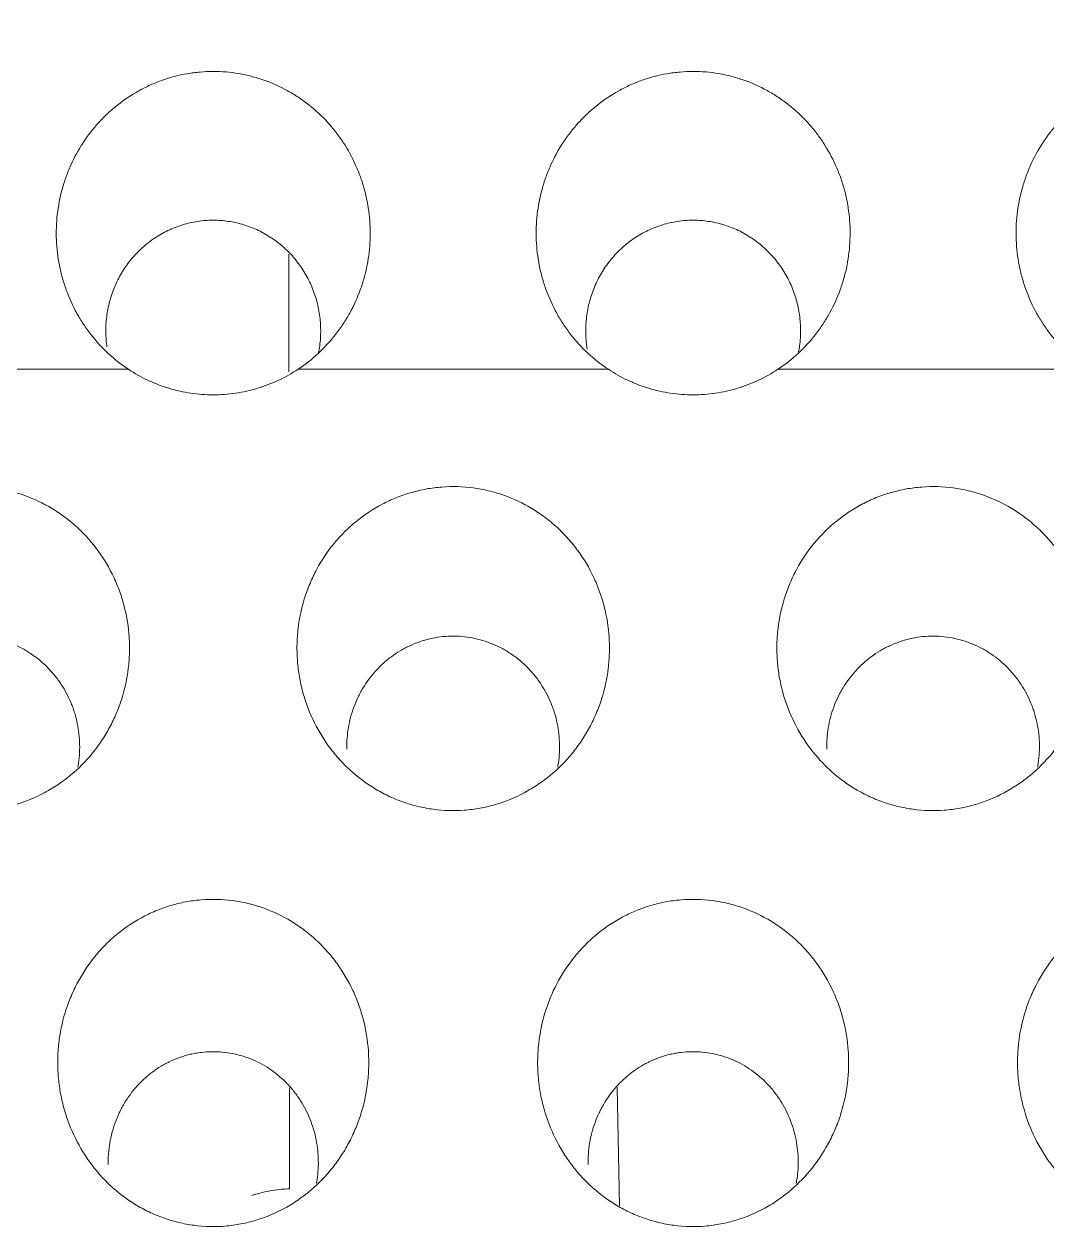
# Model space of a CAD drawing. Header units: inches. Extents: x 3778 to 56227, y -16914 to 35091.
# Drawn here: x 43039.87 to 43046.24, y -12666.44 to -12658.95 of the extents above; entities that cross this region are included whole.
import ezdxf

# ---------------------------------------------------------------- set-up
doc = ezdxf.new("R2010")
doc.units = ezdxf.units.IN
doc.header["$LTSCALE"] = 100
doc.header["$MEASUREMENT"] = 0
doc.linetypes.add('DH-HID2', pattern=[1.2, 0.8, -0.4])
doc.layers.add('2-con', color=2, linetype='Continuous')
doc.layers.add('FU-FURM', color=251, linetype='DH-HID2')
doc.layers.add('mark-B', color=2, linetype='Continuous', lineweight=20)

# ---------------------------------------------------------------- blocks, each defined once
blk = doc.blocks.new('cjscjdeh')
at = {"layer": 'FU-FURM', "color": 8}
blk.add_line((149349.5168, 68184.8848), (151549.5168, 68184.8848), dxfattribs=at)
blk = doc.blocks.new('무풍1WAY 대형')
at = {"layer": 'mark-B'}
for p, q in [((-359.514, -413.3839), (-359.5285, -412.6436)), ((-357.4747, -412.7496), (-357.4747, -413.3783)), ((-357.4697, -417.8356), (-357.4697, -418.5682))]:
    blk.add_line(p, q, dxfattribs=at)
for points, knots in [([(-362.2041, -412.9192), (-362.1657, -412.9724), (-362.1332, -413.0283), (-362.0787, -413.145), (-362.0568, -413.2059), (-362.0323, -413.3009), (-362.0256, -413.3328), (-362.0152, -413.3967), (-362.0077, -413.4609), (-362.006, -413.5256), (-362.007, -413.5743), (-362.0077, -413.5905), (-362.0098, -413.6231), (-362.0113, -413.6394), (-362.0203, -413.7203), (-362.0333, -413.7836), (-362.0614, -413.8762), (-362.0722, -413.9068), (-362.0907, -413.952), (-362.0972, -413.967), (-362.111, -413.9967), (-362.1182, -414.0113), (-362.1558, -414.0832), (-362.1909, -414.1373), (-362.2514, -414.2133), (-362.2728, -414.2377), (-362.307, -414.273), (-362.3187, -414.2845), (-362.3426, -414.3067), (-362.3547, -414.3175), (-362.4167, -414.3698), (-362.47, -414.4064), (-362.5415, -414.4454), (-362.556, -414.4528), (-362.5856, -414.467), (-362.6006, -414.4738), (-362.6458, -414.4926), (-362.707, -414.5145), (-362.77, -414.5299), (-362.8179, -414.539), (-362.8339, -414.5416), (-362.8663, -414.546), (-362.8827, -414.5478), (-362.9646, -414.5545), (-363.0296, -414.5529), (-363.1262, -414.5403), (-363.1583, -414.5344), (-363.2062, -414.523), (-363.2221, -414.5187), (-363.2534, -414.5095), (-363.269, -414.5044), (-363.3457, -414.4773), (-363.4043, -414.4495), (-363.4742, -414.4071), (-363.488, -414.3982), (-363.5151, -414.3798), (-363.5549, -414.3513), (-363.617, -414.2992), (-363.6624, -414.2528), (-363.6948, -414.2163), (-363.7053, -414.2038), (-363.7258, -414.1782), (-363.7357, -414.1652), (-363.7836, -414.0992), (-363.8163, -414.0434), (-363.8575, -413.9554), (-363.8699, -413.9252), (-363.892, -413.8636), (-363.9015, -413.8325), (-363.9256, -413.7384), (-363.9358, -413.6746), (-363.9425, -413.5773), (-363.9432, -413.5445), (-363.9417, -413.4794), (-363.9395, -413.4471), (-363.9284, -413.3509), (-363.9154, -413.2875), (-363.8916, -413.2094), (-363.8864, -413.1938), (-363.8755, -413.1631), (-363.858, -413.1175), (-363.824, -413.0442), (-363.7915, -412.9884), (-363.765, -412.9476), (-363.7559, -412.9341), (-363.7369, -412.9076), (-363.727, -412.8946), (-363.676, -412.8303), (-363.631, -412.7837), (-363.5571, -412.7209), (-363.5314, -412.7011), (-363.4912, -412.6733), (-363.4775, -412.6643), (-363.4496, -412.647), (-363.4354, -412.6388), (-363.3638, -412.5994), (-363.3042, -412.5742), (-363.2109, -412.5459), (-363.1792, -412.538), (-363.1145, -412.5257), (-363.0822, -412.5213), (-362.985, -412.5133), (-362.92, -412.5148), (-362.8387, -412.5255), (-362.8224, -412.5281), (-362.7902, -412.5341), (-362.7423, -412.5444), (-362.6645, -412.5677), (-362.6044, -412.5927), (-362.5601, -412.6139), (-362.5455, -412.6214), (-362.5167, -412.6371), (-362.5025, -412.6453), (-362.433, -412.688), (-362.3815, -412.7273), (-362.3099, -412.7941), (-362.287, -412.8177), (-362.2437, -412.8669), (-362.2233, -412.8926), (-362.2041, -412.9192)], [0, 0, 0, 0, 0.03125, 0.03125, 0.0625, 0.0625, 0.078125, 0.078125, 0.09375, 0.109375, 0.109375, 0.117187, 0.117187, 0.125, 0.125, 0.15625, 0.15625, 0.171875, 0.171875, 0.179687, 0.179687, 0.1875, 0.1875, 0.21875, 0.21875, 0.234375, 0.234375, 0.242187, 0.242187, 0.25, 0.25, 0.28125, 0.28125, 0.289062, 0.289062, 0.296875, 0.296875, 0.3125, 0.328125, 0.328125, 0.335937, 0.335937, 0.34375, 0.34375, 0.375, 0.375, 0.390625, 0.390625, 0.398437, 0.398437, 0.40625, 0.40625, 0.4375, 0.4375, 0.445312, 0.445312, 0.453125, 0.46875, 0.484375, 0.484375, 0.492187, 0.492187, 0.5, 0.5, 0.53125, 0.53125, 0.546875, 0.546875, 0.5625, 0.5625, 0.59375, 0.59375, 0.609375, 0.609375, 0.625, 0.625, 0.65625, 0.65625, 0.664062, 0.664062, 0.671875, 0.6875, 0.703125, 0.703125, 0.710937, 0.710937, 0.71875, 0.71875, 0.75, 0.75, 0.765625, 0.765625, 0.773437, 0.773437, 0.78125, 0.78125, 0.8125, 0.8125, 0.828125, 0.828125, 0.84375, 0.84375, 0.875, 0.875, 0.882812, 0.882812, 0.890625, 0.90625, 0.921875, 0.921875, 0.929687, 0.929687, 0.9375, 0.9375, 0.96875, 0.96875, 0.984375, 0.984375, 1, 1, 1, 1]), ([(-359.2165, -412.9192), (-359.1782, -412.9724), (-359.1456, -413.0283), (-359.0911, -413.145), (-359.0693, -413.2059), (-359.0447, -413.3009), (-359.038, -413.3328), (-359.0276, -413.3967), (-359.0202, -413.4609), (-359.0185, -413.5256), (-359.0195, -413.5743), (-359.0202, -413.5905), (-359.0223, -413.6231), (-359.0237, -413.6394), (-359.0328, -413.7203), (-359.0458, -413.7836), (-359.0739, -413.8762), (-359.0847, -413.9068), (-359.1031, -413.952), (-359.1097, -413.967), (-359.1234, -413.9967), (-359.1306, -414.0113), (-359.1682, -414.0832), (-359.2034, -414.1373), (-359.2638, -414.2133), (-359.2853, -414.2377), (-359.3195, -414.273), (-359.3312, -414.2845), (-359.355, -414.3067), (-359.3672, -414.3175), (-359.4291, -414.3698), (-359.4824, -414.4064), (-359.5539, -414.4454), (-359.5685, -414.4528), (-359.598, -414.467), (-359.613, -414.4738), (-359.6583, -414.4926), (-359.7195, -414.5145), (-359.7824, -414.5299), (-359.8303, -414.539), (-359.8464, -414.5416), (-359.8788, -414.546), (-359.8951, -414.5478), (-359.9771, -414.5545), (-360.042, -414.5529), (-360.1386, -414.5403), (-360.1707, -414.5344), (-360.2186, -414.523), (-360.2345, -414.5187), (-360.2659, -414.5095), (-360.2814, -414.5044), (-360.3581, -414.4773), (-360.4168, -414.4495), (-360.4866, -414.4071), (-360.5005, -414.3982), (-360.5276, -414.3798), (-360.5674, -414.3513), (-360.6295, -414.2992), (-360.6749, -414.2528), (-360.7072, -414.2163), (-360.7178, -414.2038), (-360.7383, -414.1782), (-360.7482, -414.1652), (-360.796, -414.0992), (-360.8288, -414.0434), (-360.87, -413.9554), (-360.8824, -413.9252), (-360.9044, -413.8636), (-360.9139, -413.8325), (-360.938, -413.7384), (-360.9483, -413.6746), (-360.9549, -413.5773), (-360.9556, -413.5445), (-360.9541, -413.4794), (-360.9519, -413.4471), (-360.9409, -413.3509), (-360.9278, -413.2875), (-360.904, -413.2094), (-360.8989, -413.1938), (-360.8879, -413.1631), (-360.8705, -413.1175), (-360.8364, -413.0442), (-360.8039, -412.9884), (-360.7775, -412.9476), (-360.7683, -412.9341), (-360.7493, -412.9076), (-360.7394, -412.8946), (-360.6885, -412.8303), (-360.6435, -412.7837), (-360.5696, -412.7209), (-360.5439, -412.7011), (-360.5036, -412.6733), (-360.49, -412.6643), (-360.462, -412.647), (-360.4478, -412.6388), (-360.3763, -412.5994), (-360.3166, -412.5742), (-360.2234, -412.5459), (-360.1916, -412.538), (-360.127, -412.5257), (-360.0946, -412.5213), (-359.9974, -412.5133), (-359.9325, -412.5148), (-359.8512, -412.5255), (-359.8349, -412.5281), (-359.8027, -412.5341), (-359.7548, -412.5444), (-359.677, -412.5677), (-359.6169, -412.5927), (-359.5726, -412.6139), (-359.5579, -412.6214), (-359.5291, -412.6371), (-359.515, -412.6453), (-359.4455, -412.688), (-359.3939, -412.7273), (-359.3224, -412.7941), (-359.2994, -412.8177), (-359.2561, -412.8669), (-359.2357, -412.8926), (-359.2165, -412.9192)], [0, 0, 0, 0, 0.03125, 0.03125, 0.0625, 0.0625, 0.078125, 0.078125, 0.09375, 0.109375, 0.109375, 0.117188, 0.117188, 0.125, 0.125, 0.15625, 0.15625, 0.171875, 0.171875, 0.179688, 0.179688, 0.1875, 0.1875, 0.21875, 0.21875, 0.234375, 0.234375, 0.242188, 0.242188, 0.25, 0.25, 0.28125, 0.28125, 0.289063, 0.289063, 0.296875, 0.296875, 0.3125, 0.328125, 0.328125, 0.335938, 0.335938, 0.34375, 0.34375, 0.375, 0.375, 0.390625, 0.390625, 0.398438, 0.398438, 0.40625, 0.40625, 0.4375, 0.4375, 0.445313, 0.445313, 0.453125, 0.46875, 0.484375, 0.484375, 0.492188, 0.492188, 0.5, 0.5, 0.53125, 0.53125, 0.546875, 0.546875, 0.5625, 0.5625, 0.59375, 0.59375, 0.609375, 0.609375, 0.625, 0.625, 0.65625, 0.65625, 0.664063, 0.664063, 0.671875, 0.6875, 0.703125, 0.703125, 0.710938, 0.710938, 0.71875, 0.71875, 0.75, 0.75, 0.765625, 0.765625, 0.773438, 0.773438, 0.78125, 0.78125, 0.8125, 0.8125, 0.828125, 0.828125, 0.84375, 0.84375, 0.875, 0.875, 0.882813, 0.882813, 0.890625, 0.90625, 0.921875, 0.921875, 0.929688, 0.929688, 0.9375, 0.9375, 0.96875, 0.96875, 0.984375, 0.984375, 1, 1, 1, 1]), ([(-356.229, -412.9192), (-356.1906, -412.9724), (-356.1581, -413.0283), (-356.1036, -413.145), (-356.0817, -413.2059), (-356.0572, -413.3009), (-356.0505, -413.3328), (-356.0401, -413.3967), (-356.0326, -413.4609), (-356.031, -413.5256), (-356.0319, -413.5743), (-356.0326, -413.5905), (-356.0347, -413.6231), (-356.0362, -413.6394), (-356.0452, -413.7203), (-356.0582, -413.7836), (-356.0863, -413.8762), (-356.0971, -413.9068), (-356.1156, -413.952), (-356.1221, -413.967), (-356.1359, -413.9967), (-356.1431, -414.0113), (-356.1807, -414.0832), (-356.2158, -414.1373), (-356.2763, -414.2133), (-356.2977, -414.2377), (-356.3319, -414.273), (-356.3437, -414.2845), (-356.3675, -414.3067), (-356.3796, -414.3175), (-356.4416, -414.3698), (-356.4949, -414.4064), (-356.5664, -414.4454), (-356.5809, -414.4528), (-356.6105, -414.467), (-356.6255, -414.4738), (-356.6707, -414.4926), (-356.7319, -414.5145), (-356.7949, -414.5299), (-356.8428, -414.539), (-356.8588, -414.5416), (-356.8912, -414.546), (-356.9076, -414.5478), (-356.9895, -414.5545), (-357.0545, -414.5529), (-357.1511, -414.5403), (-357.1832, -414.5344), (-357.2311, -414.523), (-357.247, -414.5187), (-357.2784, -414.5095), (-357.2939, -414.5044), (-357.3706, -414.4773), (-357.4292, -414.4495), (-357.4991, -414.4071), (-357.5129, -414.3982), (-357.54, -414.3798), (-357.5798, -414.3513), (-357.6419, -414.2992), (-357.6873, -414.2528), (-357.7197, -414.2163), (-357.7302, -414.2038), (-357.7507, -414.1782), (-357.7607, -414.1652), (-357.8085, -414.0992), (-357.8412, -414.0434), (-357.8824, -413.9554), (-357.8948, -413.9252), (-357.9169, -413.8636), (-357.9264, -413.8325), (-357.9505, -413.7384), (-357.9607, -413.6746), (-357.9674, -413.5773), (-357.9681, -413.5445), (-357.9666, -413.4794), (-357.9644, -413.4471), (-357.9534, -413.3509), (-357.9403, -413.2875), (-357.9165, -413.2094), (-357.9113, -413.1938), (-357.9004, -413.1631), (-357.8829, -413.1175), (-357.8489, -413.0442), (-357.8164, -412.9884), (-357.7899, -412.9476), (-357.7808, -412.9341), (-357.7618, -412.9076), (-357.7519, -412.8946), (-357.7009, -412.8303), (-357.6559, -412.7837), (-357.582, -412.7209), (-357.5563, -412.7011), (-357.5161, -412.6733), (-357.5024, -412.6643), (-357.4745, -412.647), (-357.4603, -412.6388), (-357.3887, -412.5994), (-357.3291, -412.5742), (-357.2358, -412.5459), (-357.2041, -412.538), (-357.1394, -412.5257), (-357.1071, -412.5213), (-357.0099, -412.5133), (-356.9449, -412.5148), (-356.8636, -412.5255), (-356.8473, -412.5281), (-356.8151, -412.5341), (-356.7672, -412.5444), (-356.6894, -412.5677), (-356.6293, -412.5927), (-356.5851, -412.6139), (-356.5704, -412.6214), (-356.5416, -412.6371), (-356.5274, -412.6453), (-356.458, -412.688), (-356.4064, -412.7273), (-356.3348, -412.7941), (-356.3119, -412.8177), (-356.2686, -412.8669), (-356.2482, -412.8926), (-356.229, -412.9192)], [0, 0, 0, 0, 0.03125, 0.03125, 0.0625, 0.0625, 0.078125, 0.078125, 0.09375, 0.109375, 0.109375, 0.117188, 0.117188, 0.125, 0.125, 0.15625, 0.15625, 0.171875, 0.171875, 0.179688, 0.179688, 0.1875, 0.1875, 0.21875, 0.21875, 0.234375, 0.234375, 0.242188, 0.242188, 0.25, 0.25, 0.28125, 0.28125, 0.289063, 0.289063, 0.296875, 0.296875, 0.3125, 0.328125, 0.328125, 0.335938, 0.335938, 0.34375, 0.34375, 0.375, 0.375, 0.390625, 0.390625, 0.398438, 0.398438, 0.40625, 0.40625, 0.4375, 0.4375, 0.445313, 0.445313, 0.453125, 0.46875, 0.484375, 0.484375, 0.492188, 0.492188, 0.5, 0.5, 0.53125, 0.53125, 0.546875, 0.546875, 0.5625, 0.5625, 0.59375, 0.59375, 0.609375, 0.609375, 0.625, 0.625, 0.65625, 0.65625, 0.664063, 0.664063, 0.671875, 0.6875, 0.703125, 0.703125, 0.710938, 0.710938, 0.71875, 0.71875, 0.75, 0.75, 0.765625, 0.765625, 0.773438, 0.773438, 0.78125, 0.78125, 0.8125, 0.8125, 0.828125, 0.828125, 0.84375, 0.84375, 0.875, 0.875, 0.882813, 0.882813, 0.890625, 0.90625, 0.921875, 0.921875, 0.929688, 0.929688, 0.9375, 0.9375, 0.96875, 0.96875, 0.984375, 0.984375, 1, 1, 1, 1]), ([(-357.2387, -412.7096), (-357.2616, -412.7168), (-357.2835, -412.7228), (-357.3258, -412.7329), (-357.3461, -412.737), (-357.3854, -412.7434), (-357.4043, -412.7458), (-357.4407, -412.7489), (-357.4581, -412.7496), (-357.4747, -412.7496)], [0, 0, 0, 0, 0.25, 0.25, 0.5, 0.5, 0.75, 0.75, 1, 1, 1, 1]), ([(-359.333, -412.9025), (-359.3326, -412.9247), (-359.3332, -412.9468), (-359.3365, -412.9909), (-359.3391, -413.0129), (-359.35, -413.0783), (-359.3612, -413.1206), (-359.3836, -413.1824), (-359.3921, -413.2027), (-359.4063, -413.2327), (-359.4113, -413.2426), (-359.4217, -413.2621), (-359.4271, -413.2717), (-359.4552, -413.319), (-359.481, -413.3544), (-359.5251, -413.4037), (-359.5408, -413.4196), (-359.5733, -413.4494), (-359.6072, -413.4775), (-359.6527, -413.5082), (-359.6815, -413.5245), (-359.7011, -413.5349), (-359.7111, -413.5399), (-359.7613, -413.5634), (-359.8028, -413.5778), (-359.8564, -413.5903), (-359.8672, -413.5925), (-359.889, -413.5964), (-359.9, -413.598), (-359.9332, -413.6021), (-359.9552, -413.6036), (-360.0211, -413.6046), (-360.0649, -413.6007), (-360.1194, -413.5899), (-360.1303, -413.5874), (-360.1517, -413.582), (-360.1624, -413.579), (-360.1939, -413.5692), (-360.235, -413.5539), (-360.2744, -413.5346), (-360.3129, -413.5131), (-360.3319, -413.5012), (-360.3861, -413.4631), (-360.4192, -413.4345), (-360.4645, -413.3869), (-360.4789, -413.3702), (-360.4993, -413.3441), (-360.5059, -413.3351), (-360.5186, -413.3171), (-360.5248, -413.308), (-360.5542, -413.2617), (-360.574, -413.2227), (-360.5984, -413.1616), (-360.6056, -413.1407), (-360.6181, -413.0983), (-360.6233, -413.0769), (-360.636, -413.0125), (-360.6406, -412.969), (-360.6415, -412.9031), (-360.6408, -412.8808), (-360.6374, -412.8369), (-360.6347, -412.8151), (-360.6305, -412.7903), (-360.63, -412.7872), (-360.6294, -412.784)], [0, 0, 0, 0, 0.029285, 0.029285, 0.05857, 0.05857, 0.117141, 0.117141, 0.146426, 0.146426, 0.161068, 0.161068, 0.175711, 0.175711, 0.234281, 0.234281, 0.263566, 0.263566, 0.292852, 0.322137, 0.336779, 0.336779, 0.351422, 0.351422, 0.409992, 0.409992, 0.424635, 0.424635, 0.439277, 0.439277, 0.468563, 0.468563, 0.527133, 0.527133, 0.541775, 0.541775, 0.556418, 0.556418, 0.585703, 0.614988, 0.614988, 0.644273, 0.644273, 0.702844, 0.702844, 0.732129, 0.732129, 0.746771, 0.746771, 0.761414, 0.761414, 0.819984, 0.819984, 0.84927, 0.84927, 0.878555, 0.878555, 0.937125, 0.937125, 0.96641, 0.96641, 0.995695, 0.995695, 1, 1, 1, 1]), ([(-356.3454, -412.9025), (-356.345, -412.9247), (-356.3457, -412.9468), (-356.3489, -412.9909), (-356.3516, -413.0129), (-356.3625, -413.0783), (-356.3736, -413.1206), (-356.3961, -413.1824), (-356.4045, -413.2027), (-356.4187, -413.2327), (-356.4237, -413.2426), (-356.4341, -413.2621), (-356.4395, -413.2717), (-356.4676, -413.319), (-356.4935, -413.3544), (-356.5376, -413.4037), (-356.5532, -413.4196), (-356.5858, -413.4494), (-356.6196, -413.4775), (-356.6652, -413.5082), (-356.694, -413.5245), (-356.7136, -413.5349), (-356.7235, -413.5399), (-356.7737, -413.5634), (-356.8153, -413.5778), (-356.8689, -413.5903), (-356.8797, -413.5925), (-356.9015, -413.5964), (-356.9125, -413.598), (-356.9456, -413.6021), (-356.9676, -413.6036), (-357.0336, -413.6046), (-357.0774, -413.6007), (-357.1319, -413.5899), (-357.1427, -413.5874), (-357.1642, -413.582), (-357.1748, -413.579), (-357.2063, -413.5692), (-357.2475, -413.5539), (-357.2869, -413.5346), (-357.3254, -413.5131), (-357.3443, -413.5012), (-357.3985, -413.4631), (-357.4316, -413.4345), (-357.4769, -413.3869), (-357.4913, -413.3702), (-357.5117, -413.3441), (-357.5184, -413.3351), (-357.5311, -413.3171), (-357.5372, -413.308), (-357.5667, -413.2617), (-357.5865, -413.2227), (-357.6108, -413.1616), (-357.6181, -413.1407), (-357.6306, -413.0983), (-357.6358, -413.0769), (-357.6485, -413.0125), (-357.653, -412.969), (-357.654, -412.9031), (-357.6533, -412.8808), (-357.6499, -412.8369), (-357.6472, -412.8151), (-357.643, -412.7903), (-357.6424, -412.7872), (-357.6418, -412.784)], [0, 0, 0, 0, 0.029285, 0.029285, 0.05857, 0.05857, 0.117141, 0.117141, 0.146426, 0.146426, 0.161068, 0.161068, 0.175711, 0.175711, 0.234281, 0.234281, 0.263566, 0.263566, 0.292852, 0.322137, 0.336779, 0.336779, 0.351422, 0.351422, 0.409992, 0.409992, 0.424635, 0.424635, 0.439277, 0.439277, 0.468563, 0.468563, 0.527133, 0.527133, 0.541775, 0.541775, 0.556418, 0.556418, 0.585703, 0.614988, 0.614988, 0.644273, 0.644273, 0.702844, 0.702844, 0.732129, 0.732129, 0.746771, 0.746771, 0.761414, 0.761414, 0.819984, 0.819984, 0.84927, 0.84927, 0.878555, 0.878555, 0.937125, 0.937125, 0.96641, 0.96641, 0.995695, 0.995695, 1, 1, 1, 1]), ([(-360.7051, -415.5064), (-360.6666, -415.5593), (-360.634, -415.6149), (-360.5795, -415.731), (-360.5576, -415.7915), (-360.5373, -415.8703), (-360.5336, -415.8862), (-360.527, -415.9179), (-360.5182, -415.9656), (-360.5091, -416.0455), (-360.5077, -416.1099), (-360.509, -416.1583), (-360.5098, -416.1745), (-360.5121, -416.2069), (-360.5136, -416.2231), (-360.5232, -416.3036), (-360.5368, -416.3665), (-360.5657, -416.4585), (-360.5768, -416.4888), (-360.5958, -416.5336), (-360.6025, -416.5485), (-360.6165, -416.5778), (-360.6239, -416.5923), (-360.6623, -416.6634), (-360.6981, -416.7168), (-360.7596, -416.7917), (-360.7814, -416.8158), (-360.8276, -416.862), (-360.8517, -416.8838), (-360.9268, -416.9452), (-360.9805, -416.9809), (-361.0669, -417.0265), (-361.0969, -417.0404), (-361.1573, -417.0647), (-361.2186, -417.0858), (-361.2817, -417.1005), (-361.3296, -417.1092), (-361.3458, -417.1116), (-361.3782, -417.1158), (-361.3946, -417.1174), (-361.4763, -417.1235), (-361.5412, -417.1215), (-361.6377, -417.1087), (-361.6697, -417.1027), (-361.7176, -417.0912), (-361.7334, -417.087), (-361.7648, -417.0777), (-361.7802, -417.0727), (-361.8568, -417.0457), (-361.9154, -417.018), (-361.9853, -416.9759), (-361.9991, -416.9671), (-362.0262, -416.9488), (-362.066, -416.9205), (-362.1282, -416.8688), (-362.1736, -416.8228), (-362.206, -416.7865), (-362.2166, -416.7742), (-362.2371, -416.7488), (-362.2471, -416.7359), (-362.295, -416.6703), (-362.3279, -416.6148), (-362.3691, -416.5273), (-362.3815, -416.4973), (-362.4035, -416.436), (-362.413, -416.405), (-362.437, -416.3113), (-362.4471, -416.2478), (-362.4533, -416.1509), (-362.4539, -416.1182), (-362.4521, -416.0535), (-362.4497, -416.0213), (-362.438, -415.9256), (-362.4244, -415.8626), (-362.3999, -415.7851), (-362.3946, -415.7696), (-362.3834, -415.7391), (-362.3655, -415.694), (-362.3306, -415.6214), (-362.2974, -415.5661), (-362.2705, -415.5258), (-362.2611, -415.5125), (-362.2418, -415.4864), (-362.2317, -415.4734), (-362.1801, -415.4103), (-362.1345, -415.3645), (-362.0597, -415.3029), (-362.0337, -415.2835), (-361.9931, -415.2563), (-361.9793, -415.2475), (-361.9512, -415.2307), (-361.9369, -415.2227), (-361.8651, -415.1845), (-361.8052, -415.1601), (-361.7272, -415.1374), (-361.7114, -415.1332), (-361.6796, -415.1257), (-361.6635, -415.1224), (-361.6151, -415.1136), (-361.5828, -415.1095), (-361.4857, -415.1022), (-361.4209, -415.1041), (-361.3395, -415.1151), (-361.3233, -415.1177), (-361.2912, -415.1238), (-361.2434, -415.1341), (-361.1658, -415.1574), (-361.1057, -415.1823), (-361.0615, -415.2034), (-361.0468, -415.2108), (-361.018, -415.2264), (-361.0039, -415.2346), (-360.9344, -415.2769), (-360.8828, -415.3159), (-360.8112, -415.3822), (-360.7882, -415.4056), (-360.7448, -415.4545), (-360.7243, -415.4799), (-360.7051, -415.5064)], [0, 0, 0, 0, 0.03125, 0.03125, 0.0625, 0.0625, 0.070312, 0.070312, 0.078125, 0.09375, 0.109375, 0.109375, 0.117187, 0.117187, 0.125, 0.125, 0.15625, 0.15625, 0.171875, 0.171875, 0.179687, 0.179687, 0.1875, 0.1875, 0.21875, 0.21875, 0.234375, 0.234375, 0.25, 0.25, 0.28125, 0.28125, 0.296875, 0.296875, 0.3125, 0.328125, 0.328125, 0.335937, 0.335937, 0.34375, 0.34375, 0.375, 0.375, 0.390625, 0.390625, 0.398437, 0.398437, 0.40625, 0.40625, 0.4375, 0.4375, 0.445312, 0.445312, 0.453125, 0.46875, 0.484375, 0.484375, 0.492187, 0.492187, 0.5, 0.5, 0.53125, 0.53125, 0.546875, 0.546875, 0.5625, 0.5625, 0.59375, 0.59375, 0.609375, 0.609375, 0.625, 0.625, 0.65625, 0.65625, 0.664062, 0.664062, 0.671875, 0.6875, 0.703125, 0.703125, 0.710937, 0.710937, 0.71875, 0.71875, 0.75, 0.75, 0.765625, 0.765625, 0.773437, 0.773437, 0.78125, 0.78125, 0.8125, 0.8125, 0.820312, 0.820312, 0.828125, 0.828125, 0.84375, 0.84375, 0.875, 0.875, 0.882812, 0.882812, 0.890625, 0.90625, 0.921875, 0.921875, 0.929687, 0.929687, 0.9375, 0.9375, 0.96875, 0.96875, 0.984375, 0.984375, 1, 1, 1, 1]), ([(-357.7175, -415.5064), (-357.6791, -415.5593), (-357.6464, -415.6149), (-357.5919, -415.731), (-357.5701, -415.7915), (-357.5497, -415.8703), (-357.546, -415.8862), (-357.5394, -415.9179), (-357.5306, -415.9656), (-357.5216, -416.0455), (-357.5202, -416.1099), (-357.5214, -416.1583), (-357.5222, -416.1745), (-357.5245, -416.2069), (-357.5261, -416.2231), (-357.5357, -416.3036), (-357.5492, -416.3665), (-357.5782, -416.4585), (-357.5893, -416.4888), (-357.6082, -416.5336), (-357.6149, -416.5485), (-357.629, -416.5778), (-357.6363, -416.5923), (-357.6747, -416.6634), (-357.7106, -416.7168), (-357.772, -416.7917), (-357.7938, -416.8158), (-357.8401, -416.862), (-357.8642, -416.8838), (-357.9392, -416.9452), (-357.993, -416.9809), (-358.0794, -417.0265), (-358.1093, -417.0404), (-358.1697, -417.0647), (-358.2311, -417.0858), (-358.2941, -417.1005), (-358.3421, -417.1092), (-358.3582, -417.1116), (-358.3906, -417.1158), (-358.407, -417.1174), (-358.4888, -417.1235), (-358.5536, -417.1215), (-358.6501, -417.1087), (-358.6822, -417.1027), (-358.73, -417.0912), (-358.7459, -417.087), (-358.7772, -417.0777), (-358.7927, -417.0727), (-358.8693, -417.0457), (-358.9278, -417.018), (-358.9977, -416.9759), (-359.0116, -416.9671), (-359.0387, -416.9488), (-359.0785, -416.9205), (-359.1406, -416.8688), (-359.1861, -416.8228), (-359.2185, -416.7865), (-359.229, -416.7742), (-359.2496, -416.7488), (-359.2595, -416.7359), (-359.3075, -416.6703), (-359.3403, -416.6148), (-359.3815, -416.5273), (-359.3939, -416.4973), (-359.416, -416.436), (-359.4255, -416.405), (-359.4494, -416.3113), (-359.4595, -416.2478), (-359.4658, -416.1509), (-359.4664, -416.1182), (-359.4645, -416.0535), (-359.4621, -416.0213), (-359.4505, -415.9256), (-359.4369, -415.8626), (-359.4124, -415.7851), (-359.4071, -415.7696), (-359.3958, -415.7391), (-359.3779, -415.694), (-359.3431, -415.6214), (-359.3099, -415.5661), (-359.2829, -415.5258), (-359.2736, -415.5125), (-359.2542, -415.4864), (-359.2442, -415.4734), (-359.1925, -415.4103), (-359.1469, -415.3645), (-359.0722, -415.3029), (-359.0462, -415.2835), (-359.0056, -415.2563), (-358.9917, -415.2475), (-358.9636, -415.2307), (-358.9494, -415.2227), (-358.8775, -415.1845), (-358.8176, -415.1601), (-358.7396, -415.1374), (-358.7239, -415.1332), (-358.6921, -415.1257), (-358.676, -415.1224), (-358.6276, -415.1136), (-358.5952, -415.1095), (-358.4982, -415.1022), (-358.4333, -415.1041), (-358.352, -415.1151), (-358.3358, -415.1177), (-358.3036, -415.1238), (-358.2559, -415.1341), (-358.1782, -415.1574), (-358.1182, -415.1823), (-358.0739, -415.2034), (-358.0593, -415.2108), (-358.0305, -415.2264), (-358.0163, -415.2346), (-357.9469, -415.2769), (-357.8953, -415.3159), (-357.8236, -415.3822), (-357.8006, -415.4056), (-357.7572, -415.4545), (-357.7368, -415.4799), (-357.7175, -415.5064)], [0, 0, 0, 0, 0.03125, 0.03125, 0.0625, 0.0625, 0.070312, 0.070312, 0.078125, 0.09375, 0.109375, 0.109375, 0.117187, 0.117187, 0.125, 0.125, 0.15625, 0.15625, 0.171875, 0.171875, 0.179687, 0.179687, 0.1875, 0.1875, 0.21875, 0.21875, 0.234375, 0.234375, 0.25, 0.25, 0.28125, 0.28125, 0.296875, 0.296875, 0.3125, 0.328125, 0.328125, 0.335937, 0.335937, 0.34375, 0.34375, 0.375, 0.375, 0.390625, 0.390625, 0.398437, 0.398437, 0.40625, 0.40625, 0.4375, 0.4375, 0.445312, 0.445312, 0.453125, 0.46875, 0.484375, 0.484375, 0.492187, 0.492187, 0.5, 0.5, 0.53125, 0.53125, 0.546875, 0.546875, 0.5625, 0.5625, 0.59375, 0.59375, 0.609375, 0.609375, 0.625, 0.625, 0.65625, 0.65625, 0.664062, 0.664062, 0.671875, 0.6875, 0.703125, 0.703125, 0.710937, 0.710937, 0.71875, 0.71875, 0.75, 0.75, 0.765625, 0.765625, 0.773437, 0.773437, 0.78125, 0.78125, 0.8125, 0.8125, 0.820312, 0.820312, 0.828125, 0.828125, 0.84375, 0.84375, 0.875, 0.875, 0.882812, 0.882812, 0.890625, 0.90625, 0.921875, 0.921875, 0.929687, 0.929687, 0.9375, 0.9375, 0.96875, 0.96875, 0.984375, 0.984375, 1, 1, 1, 1]), ([(-354.73, -415.5064), (-354.6915, -415.5593), (-354.6589, -415.6149), (-354.6044, -415.731), (-354.5825, -415.7915), (-354.5622, -415.8703), (-354.5585, -415.8862), (-354.5519, -415.9179), (-354.5431, -415.9656), (-354.534, -416.0455), (-354.5326, -416.1099), (-354.5339, -416.1583), (-354.5347, -416.1745), (-354.537, -416.2069), (-354.5385, -416.2231), (-354.5481, -416.3036), (-354.5617, -416.3665), (-354.5906, -416.4585), (-354.6017, -416.4888), (-354.6207, -416.5336), (-354.6274, -416.5485), (-354.6414, -416.5778), (-354.6488, -416.5923), (-354.6872, -416.6634), (-354.723, -416.7168), (-354.7845, -416.7917), (-354.8063, -416.8158), (-354.8525, -416.862), (-354.8766, -416.8838), (-354.9517, -416.9452), (-355.0054, -416.9809), (-355.0919, -417.0265), (-355.1218, -417.0404), (-355.1822, -417.0647), (-355.2435, -417.0858), (-355.3066, -417.1005), (-355.3546, -417.1092), (-355.3707, -417.1116), (-355.4031, -417.1158), (-355.4195, -417.1174), (-355.5012, -417.1235), (-355.5661, -417.1215), (-355.6626, -417.1087), (-355.6946, -417.1027), (-355.7425, -417.0912), (-355.7583, -417.087), (-355.7897, -417.0777), (-355.8051, -417.0727), (-355.8817, -417.0457), (-355.9403, -417.018), (-356.0102, -416.9759), (-356.024, -416.9671), (-356.0511, -416.9488), (-356.0909, -416.9205), (-356.1531, -416.8688), (-356.1985, -416.8228), (-356.231, -416.7865), (-356.2415, -416.7742), (-356.262, -416.7488), (-356.272, -416.7359), (-356.32, -416.6703), (-356.3528, -416.6148), (-356.394, -416.5273), (-356.4064, -416.4973), (-356.4284, -416.436), (-356.4379, -416.405), (-356.4619, -416.3113), (-356.472, -416.2478), (-356.4783, -416.1509), (-356.4788, -416.1182), (-356.477, -416.0535), (-356.4746, -416.0213), (-356.4629, -415.9256), (-356.4494, -415.8626), (-356.4248, -415.7851), (-356.4195, -415.7696), (-356.4083, -415.7391), (-356.3904, -415.694), (-356.3555, -415.6214), (-356.3223, -415.5661), (-356.2954, -415.5258), (-356.286, -415.5125), (-356.2667, -415.4864), (-356.2566, -415.4734), (-356.205, -415.4103), (-356.1594, -415.3645), (-356.0846, -415.3029), (-356.0586, -415.2835), (-356.018, -415.2563), (-356.0042, -415.2475), (-355.9761, -415.2307), (-355.9618, -415.2227), (-355.89, -415.1845), (-355.8301, -415.1601), (-355.7521, -415.1374), (-355.7363, -415.1332), (-355.7045, -415.1257), (-355.6884, -415.1224), (-355.64, -415.1136), (-355.6077, -415.1095), (-355.5106, -415.1022), (-355.4458, -415.1041), (-355.3644, -415.1151), (-355.3482, -415.1177), (-355.3161, -415.1238), (-355.2683, -415.1341), (-355.1907, -415.1574), (-355.1306, -415.1823), (-355.0864, -415.2034), (-355.0717, -415.2108), (-355.0429, -415.2264), (-355.0288, -415.2346), (-354.9593, -415.2769), (-354.9077, -415.3159), (-354.8361, -415.3822), (-354.8131, -415.4056), (-354.7697, -415.4545), (-354.7492, -415.4799), (-354.73, -415.5064)], [0, 0, 0, 0, 0.03125, 0.03125, 0.0625, 0.0625, 0.070312, 0.070312, 0.078125, 0.09375, 0.109375, 0.109375, 0.117187, 0.117187, 0.125, 0.125, 0.15625, 0.15625, 0.171875, 0.171875, 0.179687, 0.179687, 0.1875, 0.1875, 0.21875, 0.21875, 0.234375, 0.234375, 0.25, 0.25, 0.28125, 0.28125, 0.296875, 0.296875, 0.3125, 0.328125, 0.328125, 0.335938, 0.335938, 0.34375, 0.34375, 0.375, 0.375, 0.390625, 0.390625, 0.398438, 0.398438, 0.40625, 0.40625, 0.4375, 0.4375, 0.445313, 0.445313, 0.453125, 0.46875, 0.484375, 0.484375, 0.492188, 0.492188, 0.5, 0.5, 0.53125, 0.53125, 0.546875, 0.546875, 0.5625, 0.5625, 0.59375, 0.59375, 0.609375, 0.609375, 0.625, 0.625, 0.65625, 0.65625, 0.664063, 0.664063, 0.671875, 0.6875, 0.703125, 0.703125, 0.710938, 0.710938, 0.71875, 0.71875, 0.75, 0.75, 0.765625, 0.765625, 0.773438, 0.773438, 0.78125, 0.78125, 0.8125, 0.8125, 0.820313, 0.820313, 0.828125, 0.828125, 0.84375, 0.84375, 0.875, 0.875, 0.882813, 0.882813, 0.890625, 0.90625, 0.921875, 0.921875, 0.929688, 0.929688, 0.9375, 0.9375, 0.96875, 0.96875, 0.984375, 0.984375, 1, 1, 1, 1]), ([(-360.8188, -415.4879), (-360.8183, -415.5101), (-360.8189, -415.5323), (-360.8221, -415.5765), (-360.8247, -415.5986), (-360.8356, -415.6641), (-360.8468, -415.7065), (-360.8695, -415.7685), (-360.8781, -415.7888), (-360.8924, -415.8189), (-360.8975, -415.8288), (-360.908, -415.8483), (-360.9134, -415.8579), (-360.9419, -415.9051), (-360.968, -415.9405), (-361.0126, -415.9898), (-361.0284, -416.0057), (-361.0612, -416.0355), (-361.0954, -416.0635), (-361.1413, -416.0941), (-361.1704, -416.1104), (-361.1901, -416.1208), (-361.2001, -416.1257), (-361.2507, -416.1492), (-361.2925, -416.1636), (-361.3572, -416.1786), (-361.3791, -416.1826), (-361.4236, -416.1881), (-361.4457, -416.1897), (-361.5121, -416.1911), (-361.5562, -416.1874), (-361.611, -416.177), (-361.622, -416.1747), (-361.6436, -416.1694), (-361.6543, -416.1665), (-361.6862, -416.1569), (-361.7277, -416.1421), (-361.7776, -416.1183), (-361.8065, -416.1017), (-361.8255, -416.0901), (-361.8349, -416.0841), (-361.8809, -416.0529), (-361.9146, -416.0246), (-361.9608, -415.9774), (-361.9754, -415.9609), (-361.9963, -415.9349), (-362.0031, -415.9261), (-362.0161, -415.9081), (-362.0224, -415.899), (-362.0526, -415.853), (-362.073, -415.8141), (-362.0939, -415.7633), (-362.0979, -415.753), (-362.1053, -415.7321), (-362.1088, -415.7216), (-362.1186, -415.6898), (-362.124, -415.6684), (-362.1372, -415.6039), (-362.1421, -415.5603), (-362.1433, -415.4941), (-362.1427, -415.4718), (-362.1394, -415.4278), (-362.1367, -415.4059), (-362.1325, -415.381), (-362.1319, -415.3777), (-362.1313, -415.3744)], [0, 0, 0, 0, 0.029281, 0.029281, 0.058562, 0.058562, 0.117123, 0.117123, 0.146404, 0.146404, 0.161045, 0.161045, 0.175685, 0.175685, 0.234247, 0.234247, 0.263528, 0.263528, 0.292809, 0.322089, 0.33673, 0.33673, 0.35137, 0.35137, 0.409932, 0.409932, 0.439213, 0.439213, 0.468494, 0.468494, 0.527055, 0.527055, 0.541696, 0.541696, 0.556336, 0.556336, 0.585617, 0.614898, 0.629538, 0.629538, 0.644179, 0.644179, 0.702741, 0.702741, 0.732021, 0.732021, 0.746662, 0.746662, 0.761302, 0.761302, 0.819864, 0.819864, 0.834504, 0.834504, 0.849145, 0.849145, 0.878426, 0.878426, 0.936987, 0.936987, 0.966268, 0.966268, 0.995549, 0.995549, 1, 1, 1, 1]), ([(-357.8313, -415.4879), (-357.8308, -415.5101), (-357.8314, -415.5323), (-357.8345, -415.5765), (-357.8372, -415.5986), (-357.8481, -415.6641), (-357.8593, -415.7065), (-357.882, -415.7685), (-357.8905, -415.7888), (-357.9049, -415.8189), (-357.9099, -415.8288), (-357.9204, -415.8483), (-357.9259, -415.8579), (-357.9543, -415.9051), (-357.9805, -415.9405), (-358.025, -415.9898), (-358.0409, -416.0057), (-358.0737, -416.0355), (-358.1078, -416.0635), (-358.1538, -416.0941), (-358.1828, -416.1104), (-358.2025, -416.1208), (-358.2126, -416.1257), (-358.2631, -416.1492), (-358.3049, -416.1636), (-358.3696, -416.1786), (-358.3916, -416.1826), (-358.436, -416.1881), (-358.4582, -416.1897), (-358.5245, -416.1911), (-358.5686, -416.1874), (-358.6235, -416.177), (-358.6344, -416.1747), (-358.6561, -416.1694), (-358.6668, -416.1665), (-358.6986, -416.1569), (-358.7402, -416.1421), (-358.79, -416.1183), (-358.8189, -416.1017), (-358.838, -416.0901), (-358.8474, -416.0841), (-358.8933, -416.0529), (-358.927, -416.0246), (-358.9732, -415.9774), (-358.9879, -415.9609), (-359.0088, -415.9349), (-359.0155, -415.9261), (-359.0286, -415.9081), (-359.0349, -415.899), (-359.065, -415.853), (-359.0855, -415.8141), (-359.1064, -415.7633), (-359.1103, -415.753), (-359.1178, -415.7321), (-359.1213, -415.7216), (-359.131, -415.6898), (-359.1364, -415.6684), (-359.1497, -415.6039), (-359.1545, -415.5603), (-359.1557, -415.4941), (-359.1551, -415.4718), (-359.1518, -415.4278), (-359.1492, -415.4059), (-359.145, -415.381), (-359.1444, -415.3777), (-359.1438, -415.3744)], [0, 0, 0, 0, 0.029281, 0.029281, 0.058562, 0.058562, 0.117123, 0.117123, 0.146404, 0.146404, 0.161045, 0.161045, 0.175685, 0.175685, 0.234247, 0.234247, 0.263528, 0.263528, 0.292809, 0.322089, 0.33673, 0.33673, 0.35137, 0.35137, 0.409932, 0.409932, 0.439213, 0.439213, 0.468494, 0.468494, 0.527055, 0.527055, 0.541696, 0.541696, 0.556336, 0.556336, 0.585617, 0.614898, 0.629538, 0.629538, 0.644179, 0.644179, 0.702741, 0.702741, 0.732021, 0.732021, 0.746662, 0.746662, 0.761302, 0.761302, 0.819864, 0.819864, 0.834504, 0.834504, 0.849145, 0.849145, 0.878426, 0.878426, 0.936987, 0.936987, 0.966268, 0.966268, 0.995549, 0.995549, 1, 1, 1, 1]), ([(-354.8437, -415.4879), (-354.8433, -415.5101), (-354.8438, -415.5323), (-354.847, -415.5765), (-354.8496, -415.5986), (-354.8605, -415.6641), (-354.8717, -415.7065), (-354.8944, -415.7685), (-354.903, -415.7888), (-354.9173, -415.8189), (-354.9224, -415.8288), (-354.9329, -415.8483), (-354.9383, -415.8579), (-354.9668, -415.9051), (-354.9929, -415.9405), (-355.0375, -415.9898), (-355.0533, -416.0057), (-355.0862, -416.0355), (-355.1203, -416.0635), (-355.1662, -416.0941), (-355.1953, -416.1104), (-355.215, -416.1208), (-355.225, -416.1257), (-355.2756, -416.1492), (-355.3174, -416.1636), (-355.3821, -416.1786), (-355.404, -416.1826), (-355.4485, -416.1881), (-355.4706, -416.1897), (-355.537, -416.1911), (-355.5811, -416.1874), (-355.6359, -416.177), (-355.6469, -416.1747), (-355.6685, -416.1694), (-355.6793, -416.1665), (-355.7111, -416.1569), (-355.7526, -416.1421), (-355.8025, -416.1183), (-355.8314, -416.1017), (-355.8504, -416.0901), (-355.8598, -416.0841), (-355.9058, -416.0529), (-355.9395, -416.0246), (-355.9857, -415.9774), (-356.0003, -415.9609), (-356.0212, -415.9349), (-356.028, -415.9261), (-356.041, -415.9081), (-356.0473, -415.899), (-356.0775, -415.853), (-356.0979, -415.8141), (-356.1188, -415.7633), (-356.1228, -415.753), (-356.1302, -415.7321), (-356.1337, -415.7216), (-356.1435, -415.6898), (-356.1489, -415.6684), (-356.1621, -415.6039), (-356.167, -415.5603), (-356.1682, -415.4941), (-356.1676, -415.4718), (-356.1643, -415.4278), (-356.1616, -415.4059), (-356.1574, -415.381), (-356.1568, -415.3777), (-356.1562, -415.3744)], [0, 0, 0, 0, 0.029281, 0.029281, 0.058562, 0.058562, 0.117123, 0.117123, 0.146404, 0.146404, 0.161045, 0.161045, 0.175685, 0.175685, 0.234247, 0.234247, 0.263528, 0.263528, 0.292809, 0.322089, 0.33673, 0.33673, 0.35137, 0.35137, 0.409932, 0.409932, 0.439213, 0.439213, 0.468494, 0.468494, 0.527055, 0.527055, 0.541696, 0.541696, 0.556336, 0.556336, 0.585617, 0.614898, 0.629538, 0.629538, 0.644179, 0.644179, 0.702741, 0.702741, 0.732021, 0.732021, 0.746662, 0.746662, 0.761302, 0.761302, 0.819864, 0.819864, 0.834504, 0.834504, 0.849145, 0.849145, 0.878426, 0.878426, 0.936987, 0.936987, 0.966268, 0.966268, 0.995549, 0.995549, 1, 1, 1, 1]), ([(-359.4591, -417.8514), (-359.4977, -417.8259), (-359.5382, -417.8031), (-359.6017, -417.7731), (-359.6234, -417.7639), (-359.667, -417.7471), (-359.6891, -417.7395), (-359.7557, -417.7194), (-359.801, -417.7092), (-359.8702, -417.6989), (-359.8935, -417.6963), (-359.9405, -417.6928), (-359.9639, -417.6919), (-360.0339, -417.6919), (-360.0803, -417.6954), (-360.1493, -417.7056), (-360.1722, -417.7099), (-360.2179, -417.7201), (-360.2407, -417.7261), (-360.308, -417.7465), (-360.3948, -417.78), (-360.4759, -417.8255), (-360.515, -417.8514)], [0, 0, 0, 0, 0.125, 0.125, 0.1875, 0.1875, 0.25, 0.25, 0.375, 0.375, 0.4375, 0.4375, 0.5, 0.5, 0.625, 0.625, 0.6875, 0.6875, 0.75, 0.75, 0.875, 1, 1, 1, 1]), ([(-356.4715, -417.8514), (-356.5102, -417.8259), (-356.5506, -417.8031), (-356.6142, -417.7731), (-356.6359, -417.7639), (-356.6795, -417.7471), (-356.7015, -417.7395), (-356.7682, -417.7194), (-356.8135, -417.7092), (-356.8827, -417.6989), (-356.9059, -417.6963), (-356.9529, -417.6928), (-356.9764, -417.6919), (-357.0464, -417.6919), (-357.0927, -417.6954), (-357.1617, -417.7056), (-357.1847, -417.7099), (-357.2303, -417.7201), (-357.2532, -417.7261), (-357.3205, -417.7465), (-357.4072, -417.78), (-357.4884, -417.8255), (-357.5275, -417.8514)], [0, 0, 0, 0, 0.125, 0.125, 0.1875, 0.1875, 0.25, 0.25, 0.375, 0.375, 0.4375, 0.4375, 0.5, 0.5, 0.625, 0.625, 0.6875, 0.6875, 0.75, 0.75, 0.875, 1, 1, 1, 1]), ([(-362.4466, -417.8514), (-362.4016, -417.8812), (-362.3598, -417.9141), (-362.2823, -417.986), (-362.2465, -418.0249), (-362.1974, -418.0876), (-362.1817, -418.1093), (-362.1521, -418.1541), (-362.1383, -418.1769), (-362.0997, -418.2467), (-362.0778, -418.2949), (-362.0505, -418.3697), (-362.0424, -418.3951), (-362.028, -418.4466), (-362.0219, -418.4726), (-362.0065, -418.5507), (-362.0003, -418.6032), (-361.9971, -418.6825), (-361.997, -418.709), (-361.9989, -418.7622), (-362.0009, -418.789), (-362.0099, -418.8683), (-362.0199, -418.9202), (-362.0408, -418.9967), (-362.0487, -419.0219), (-362.0622, -419.0594), (-362.0669, -419.0719), (-362.0769, -419.0966), (-362.0821, -419.109), (-362.1095, -419.17), (-362.135, -419.2166), (-362.193, -419.3051), (-362.2254, -419.3472), (-362.2705, -419.3967), (-362.2798, -419.4065), (-362.2987, -419.4256), (-362.3275, -419.4536), (-362.3577, -419.4796), (-362.4202, -419.5291), (-362.4644, -419.5587), (-362.5348, -419.5977), (-362.559, -419.6098), (-362.608, -419.6319), (-362.6329, -419.6418), (-362.7083, -419.6684), (-362.7599, -419.6819), (-362.8261, -419.6933), (-362.8394, -419.6953), (-362.8662, -419.6988), (-362.8796, -419.7003), (-362.9199, -419.7037), (-362.9468, -419.7049), (-363.027, -419.705), (-363.0802, -419.7006), (-363.1464, -419.6894), (-363.1596, -419.6868), (-363.186, -419.6812), (-363.1992, -419.6781), (-363.2383, -419.668), (-363.264, -419.6602), (-363.3396, -419.6337), (-363.3883, -419.612), (-363.4588, -419.5732), (-363.482, -419.5591), (-363.5267, -419.5294), (-363.5484, -419.5137), (-363.6111, -419.4642), (-363.65, -419.428), (-363.7042, -419.3688), (-363.7215, -419.3482), (-363.7544, -419.3059), (-363.7698, -419.2842), (-363.8135, -419.2176), (-363.8391, -419.1712), (-363.8664, -419.1105), (-363.8717, -419.0983), (-363.8817, -419.0735), (-363.8865, -419.0609), (-363.9001, -419.0232), (-363.9081, -418.9979), (-363.9291, -418.9212), (-363.9392, -418.8693), (-363.9482, -418.7903), (-363.9502, -418.7638), (-363.9522, -418.7103), (-363.9522, -418.6836), (-363.949, -418.6041), (-363.9428, -418.5517), (-363.9276, -418.4738), (-363.9215, -418.448), (-363.9073, -418.3966), (-363.8991, -418.371), (-363.8718, -418.2959), (-363.8499, -418.2477), (-363.8116, -418.1782), (-363.7979, -418.1555), (-363.776, -418.1221), (-363.7684, -418.1111), (-363.7528, -418.0894), (-363.7448, -418.0786), (-363.7035, -418.0257), (-363.6674, -417.9865), (-363.5895, -417.9142), (-363.5476, -417.8812), (-363.5026, -417.8514)], [0, 0, 0, 0, 0.03125, 0.03125, 0.0625, 0.0625, 0.078125, 0.078125, 0.09375, 0.09375, 0.125, 0.125, 0.140625, 0.140625, 0.15625, 0.15625, 0.1875, 0.1875, 0.203125, 0.203125, 0.21875, 0.21875, 0.25, 0.25, 0.265625, 0.265625, 0.273438, 0.273438, 0.28125, 0.28125, 0.3125, 0.3125, 0.34375, 0.34375, 0.351563, 0.351563, 0.359375, 0.375, 0.375, 0.40625, 0.40625, 0.421875, 0.421875, 0.4375, 0.4375, 0.46875, 0.46875, 0.476563, 0.476563, 0.484375, 0.484375, 0.5, 0.5, 0.53125, 0.53125, 0.539063, 0.539063, 0.546875, 0.546875, 0.5625, 0.5625, 0.59375, 0.59375, 0.609375, 0.609375, 0.625, 0.625, 0.65625, 0.65625, 0.671875, 0.671875, 0.6875, 0.6875, 0.71875, 0.71875, 0.726563, 0.726563, 0.734375, 0.734375, 0.75, 0.75, 0.78125, 0.78125, 0.796875, 0.796875, 0.8125, 0.8125, 0.84375, 0.84375, 0.859375, 0.859375, 0.875, 0.875, 0.90625, 0.90625, 0.921875, 0.921875, 0.929687, 0.929687, 0.9375, 0.9375, 0.96875, 0.96875, 1, 1, 1, 1]), ([(-359.4591, -417.8514), (-359.4141, -417.8812), (-359.3723, -417.9141), (-359.2947, -417.986), (-359.259, -418.0249), (-359.2098, -418.0876), (-359.1942, -418.1093), (-359.1646, -418.1541), (-359.1508, -418.1769), (-359.1122, -418.2467), (-359.0903, -418.2949), (-359.063, -418.3697), (-359.0548, -418.3951), (-359.0405, -418.4466), (-359.0343, -418.4726), (-359.0189, -418.5507), (-359.0128, -418.6032), (-359.0095, -418.6825), (-359.0094, -418.709), (-359.0113, -418.7622), (-359.0133, -418.789), (-359.0223, -418.8683), (-359.0323, -418.9202), (-359.0532, -418.9967), (-359.0612, -419.0219), (-359.0746, -419.0594), (-359.0793, -419.0719), (-359.0893, -419.0966), (-359.0946, -419.109), (-359.122, -419.17), (-359.1475, -419.2166), (-359.2054, -419.3051), (-359.2379, -419.3472), (-359.283, -419.3967), (-359.2923, -419.4065), (-359.3111, -419.4256), (-359.3399, -419.4536), (-359.3702, -419.4796), (-359.4326, -419.5291), (-359.4769, -419.5587), (-359.5472, -419.5977), (-359.5714, -419.6098), (-359.6205, -419.6319), (-359.6453, -419.6418), (-359.7208, -419.6684), (-359.7724, -419.6819), (-359.8385, -419.6933), (-359.8518, -419.6953), (-359.8786, -419.6988), (-359.8921, -419.7003), (-359.9324, -419.7037), (-359.9592, -419.7049), (-360.0394, -419.705), (-360.0926, -419.7006), (-360.1588, -419.6894), (-360.1721, -419.6868), (-360.1985, -419.6812), (-360.2117, -419.6781), (-360.2508, -419.668), (-360.2764, -419.6602), (-360.3521, -419.6337), (-360.4008, -419.612), (-360.4713, -419.5732), (-360.4944, -419.5591), (-360.5392, -419.5294), (-360.5608, -419.5137), (-360.6235, -419.4642), (-360.6625, -419.428), (-360.7166, -419.3688), (-360.734, -419.3482), (-360.7668, -419.3059), (-360.7823, -419.2842), (-360.826, -419.2176), (-360.8515, -419.1712), (-360.8789, -419.1105), (-360.8841, -419.0983), (-360.8942, -419.0735), (-360.8989, -419.0609), (-360.9125, -419.0232), (-360.9205, -418.9979), (-360.9416, -418.9212), (-360.9516, -418.8693), (-360.9607, -418.7903), (-360.9627, -418.7638), (-360.9647, -418.7103), (-360.9646, -418.6836), (-360.9614, -418.6041), (-360.9553, -418.5517), (-360.9401, -418.4738), (-360.934, -418.448), (-360.9197, -418.3966), (-360.9116, -418.371), (-360.8843, -418.2959), (-360.8624, -418.2477), (-360.8241, -418.1782), (-360.8104, -418.1555), (-360.7884, -418.1221), (-360.7809, -418.1111), (-360.7653, -418.0894), (-360.7572, -418.0786), (-360.7159, -418.0257), (-360.6799, -417.9865), (-360.602, -417.9142), (-360.5601, -417.8812), (-360.515, -417.8514)], [0, 0, 0, 0, 0.03125, 0.03125, 0.0625, 0.0625, 0.078125, 0.078125, 0.09375, 0.09375, 0.125, 0.125, 0.140625, 0.140625, 0.15625, 0.15625, 0.1875, 0.1875, 0.203125, 0.203125, 0.21875, 0.21875, 0.25, 0.25, 0.265625, 0.265625, 0.273437, 0.273437, 0.28125, 0.28125, 0.3125, 0.3125, 0.34375, 0.34375, 0.351562, 0.351562, 0.359375, 0.375, 0.375, 0.40625, 0.40625, 0.421875, 0.421875, 0.4375, 0.4375, 0.46875, 0.46875, 0.476562, 0.476562, 0.484375, 0.484375, 0.5, 0.5, 0.53125, 0.53125, 0.539062, 0.539062, 0.546875, 0.546875, 0.5625, 0.5625, 0.59375, 0.59375, 0.609375, 0.609375, 0.625, 0.625, 0.65625, 0.65625, 0.671875, 0.671875, 0.6875, 0.6875, 0.71875, 0.71875, 0.726562, 0.726562, 0.734375, 0.734375, 0.75, 0.75, 0.78125, 0.78125, 0.796875, 0.796875, 0.8125, 0.8125, 0.84375, 0.84375, 0.859375, 0.859375, 0.875, 0.875, 0.90625, 0.90625, 0.921875, 0.921875, 0.929688, 0.929688, 0.9375, 0.9375, 0.96875, 0.96875, 1, 1, 1, 1]), ([(-356.4715, -417.8514), (-356.4265, -417.8812), (-356.3847, -417.9141), (-356.3072, -417.986), (-356.2714, -418.0249), (-356.2223, -418.0876), (-356.2066, -418.1093), (-356.177, -418.1541), (-356.1632, -418.1769), (-356.1246, -418.2467), (-356.1027, -418.2949), (-356.0754, -418.3697), (-356.0673, -418.3951), (-356.0529, -418.4466), (-356.0468, -418.4726), (-356.0314, -418.5507), (-356.0252, -418.6032), (-356.022, -418.6825), (-356.0219, -418.709), (-356.0238, -418.7622), (-356.0258, -418.789), (-356.0348, -418.8683), (-356.0448, -418.9202), (-356.0657, -418.9967), (-356.0736, -419.0219), (-356.0871, -419.0594), (-356.0918, -419.0719), (-356.1018, -419.0966), (-356.107, -419.109), (-356.1345, -419.17), (-356.16, -419.2166), (-356.2179, -419.3051), (-356.2503, -419.3472), (-356.2954, -419.3967), (-356.3047, -419.4065), (-356.3236, -419.4256), (-356.3524, -419.4536), (-356.3826, -419.4796), (-356.4451, -419.5291), (-356.4893, -419.5587), (-356.5597, -419.5977), (-356.5839, -419.6098), (-356.6329, -419.6319), (-356.6578, -419.6418), (-356.7333, -419.6684), (-356.7848, -419.6819), (-356.851, -419.6933), (-356.8643, -419.6953), (-356.8911, -419.6988), (-356.9046, -419.7003), (-356.9449, -419.7037), (-356.9717, -419.7049), (-357.0519, -419.705), (-357.1051, -419.7006), (-357.1713, -419.6894), (-357.1845, -419.6868), (-357.2109, -419.6812), (-357.2241, -419.6781), (-357.2632, -419.668), (-357.2889, -419.6602), (-357.3645, -419.6337), (-357.4133, -419.612), (-357.4837, -419.5732), (-357.5069, -419.5591), (-357.5516, -419.5294), (-357.5733, -419.5137), (-357.636, -419.4642), (-357.6749, -419.428), (-357.7291, -419.3688), (-357.7464, -419.3482), (-357.7793, -419.3059), (-357.7948, -419.2842), (-357.8384, -419.2176), (-357.864, -419.1712), (-357.8913, -419.1105), (-357.8966, -419.0983), (-357.9066, -419.0735), (-357.9114, -419.0609), (-357.925, -419.0232), (-357.933, -418.9979), (-357.954, -418.9212), (-357.9641, -418.8693), (-357.9731, -418.7903), (-357.9751, -418.7638), (-357.9771, -418.7103), (-357.9771, -418.6836), (-357.9739, -418.6041), (-357.9677, -418.5517), (-357.9525, -418.4738), (-357.9464, -418.448), (-357.9322, -418.3966), (-357.924, -418.371), (-357.8967, -418.2959), (-357.8748, -418.2477), (-357.8365, -418.1782), (-357.8228, -418.1555), (-357.8009, -418.1221), (-357.7933, -418.1111), (-357.7777, -418.0894), (-357.7697, -418.0786), (-357.7284, -418.0257), (-357.6923, -417.9865), (-357.6144, -417.9142), (-357.5725, -417.8812), (-357.5275, -417.8514)], [0, 0, 0, 0, 0.03125, 0.03125, 0.0625, 0.0625, 0.078125, 0.078125, 0.09375, 0.09375, 0.125, 0.125, 0.140625, 0.140625, 0.15625, 0.15625, 0.1875, 0.1875, 0.203125, 0.203125, 0.21875, 0.21875, 0.25, 0.25, 0.265625, 0.265625, 0.273438, 0.273438, 0.28125, 0.28125, 0.3125, 0.3125, 0.34375, 0.34375, 0.351563, 0.351563, 0.359375, 0.375, 0.375, 0.40625, 0.40625, 0.421875, 0.421875, 0.4375, 0.4375, 0.46875, 0.46875, 0.476563, 0.476563, 0.484375, 0.484375, 0.5, 0.5, 0.53125, 0.53125, 0.539063, 0.539063, 0.546875, 0.546875, 0.5625, 0.5625, 0.59375, 0.59375, 0.609375, 0.609375, 0.625, 0.625, 0.65625, 0.65625, 0.671875, 0.671875, 0.6875, 0.6875, 0.71875, 0.71875, 0.726563, 0.726563, 0.734375, 0.734375, 0.75, 0.75, 0.78125, 0.78125, 0.796875, 0.796875, 0.8125, 0.8125, 0.84375, 0.84375, 0.859375, 0.859375, 0.875, 0.875, 0.90625, 0.90625, 0.921875, 0.921875, 0.929688, 0.929688, 0.9375, 0.9375, 0.96875, 0.96875, 1, 1, 1, 1]), ([(-360.644, -417.9607), (-360.6463, -417.9731), (-360.6483, -417.9856), (-360.652, -418.0141), (-360.6535, -418.03), (-360.6556, -418.0621), (-360.656, -418.0783), (-360.6557, -418.1265), (-360.651, -418.1903), (-360.6378, -418.2529), (-360.6246, -418.2993), (-360.6197, -418.3148), (-360.6088, -418.3451), (-360.6028, -418.36), (-360.5835, -418.4039), (-360.5686, -418.4323), (-360.5434, -418.4733), (-360.5345, -418.4867), (-360.5156, -418.513), (-360.5057, -418.5258), (-360.4748, -418.563), (-360.4526, -418.5862), (-360.4169, -418.6185), (-360.4046, -418.6289), (-360.3791, -418.6488), (-360.3659, -418.6584), (-360.3255, -418.6856), (-360.2694, -418.7175), (-360.2093, -418.7411), (-360.1626, -418.7554), (-360.1468, -418.7596), (-360.1152, -418.7668), (-360.0993, -418.7698), (-360.0515, -418.7769), (-360.0193, -418.7793), (-359.9706, -418.7793), (-359.9543, -418.7787), (-359.9218, -418.7763), (-359.9057, -418.7744), (-359.8578, -418.7672), (-359.8264, -418.76), (-359.7802, -418.7458), (-359.7649, -418.7404), (-359.7346, -418.7286), (-359.7196, -418.7221), (-359.6758, -418.7011), (-359.62, -418.6691), (-359.5693, -418.6295), (-359.5332, -418.5968), (-359.5216, -418.5854), (-359.4993, -418.5622), (-359.4886, -418.5502), (-359.458, -418.5132), (-359.4394, -418.4872), (-359.4141, -418.4463), (-359.4061, -418.4323), (-359.3911, -418.4037), (-359.3841, -418.3891), (-359.3647, -418.345), (-359.3431, -418.2849), (-359.3298, -418.2223), (-359.323, -418.1744), (-359.3213, -418.1583), (-359.3189, -418.1263), (-359.3183, -418.1103), (-359.318, -418.0625), (-359.32, -418.0306), (-359.3251, -417.9916), (-359.3261, -417.9843), (-359.3273, -417.977)], [0, 0, 0, 0, 0.01614, 0.01614, 0.036442, 0.036442, 0.056745, 0.056745, 0.09735, 0.137955, 0.137955, 0.158257, 0.158257, 0.17856, 0.17856, 0.219165, 0.219165, 0.239467, 0.239467, 0.25977, 0.25977, 0.300375, 0.300375, 0.320678, 0.320678, 0.34098, 0.34098, 0.381585, 0.42219, 0.42219, 0.442493, 0.442493, 0.462795, 0.462795, 0.5034, 0.5034, 0.523703, 0.523703, 0.544005, 0.544005, 0.58461, 0.58461, 0.604913, 0.604913, 0.625215, 0.625215, 0.665821, 0.706426, 0.706426, 0.726728, 0.726728, 0.747031, 0.747031, 0.787636, 0.787636, 0.807938, 0.807938, 0.828241, 0.828241, 0.868846, 0.909451, 0.909451, 0.929753, 0.929753, 0.950056, 0.950056, 0.990661, 0.990661, 1, 1, 1, 1]), ([(-357.655, -417.9534), (-357.658, -417.9683), (-357.6604, -417.9832), (-357.6645, -418.0141), (-357.666, -418.03), (-357.668, -418.0621), (-357.6685, -418.0783), (-357.6682, -418.1266), (-357.6635, -418.1903), (-357.6503, -418.2529), (-357.6371, -418.2993), (-357.6321, -418.3148), (-357.6212, -418.3451), (-357.6153, -418.36), (-357.5959, -418.4039), (-357.5811, -418.4323), (-357.5558, -418.4733), (-357.5469, -418.4867), (-357.528, -418.513), (-357.5181, -418.5258), (-357.4872, -418.563), (-357.465, -418.5862), (-357.4293, -418.6185), (-357.417, -418.6289), (-357.3916, -418.6488), (-357.3784, -418.6584), (-357.3379, -418.6856), (-357.2819, -418.7175), (-357.2217, -418.7411), (-357.175, -418.7554), (-357.1592, -418.7596), (-357.1276, -418.7668), (-357.1118, -418.7698), (-357.0639, -418.7769), (-357.0318, -418.7793), (-356.9831, -418.7793), (-356.9667, -418.7787), (-356.9342, -418.7763), (-356.9181, -418.7744), (-356.8702, -418.7672), (-356.8389, -418.76), (-356.7926, -418.7458), (-356.7773, -418.7404), (-356.7471, -418.7286), (-356.7321, -418.7221), (-356.6882, -418.7011), (-356.6324, -418.6691), (-356.5818, -418.6295), (-356.5457, -418.5968), (-356.534, -418.5854), (-356.5118, -418.5622), (-356.5011, -418.5502), (-356.4704, -418.5132), (-356.4518, -418.4872), (-356.4266, -418.4463), (-356.4186, -418.4323), (-356.4036, -418.4037), (-356.3965, -418.3891), (-356.3772, -418.345), (-356.3556, -418.2849), (-356.3422, -418.2223), (-356.3354, -418.1744), (-356.3337, -418.1583), (-356.3314, -418.1263), (-356.3307, -418.1103), (-356.3305, -418.0625), (-356.3324, -418.0306), (-356.3369, -417.9966), (-356.3372, -417.9943), (-356.3375, -417.9919)], [0, 0, 0, 0, 0.019329, 0.019329, 0.039698, 0.039698, 0.060066, 0.060066, 0.100804, 0.141541, 0.141541, 0.16191, 0.16191, 0.182278, 0.182278, 0.223016, 0.223016, 0.243384, 0.243384, 0.263753, 0.263753, 0.30449, 0.30449, 0.324859, 0.324859, 0.345228, 0.345228, 0.385965, 0.426702, 0.426702, 0.447071, 0.447071, 0.46744, 0.46744, 0.508177, 0.508177, 0.528546, 0.528546, 0.548915, 0.548915, 0.589652, 0.589652, 0.610021, 0.610021, 0.630389, 0.630389, 0.671127, 0.711864, 0.711864, 0.732233, 0.732233, 0.752601, 0.752601, 0.793339, 0.793339, 0.813707, 0.813707, 0.834076, 0.834076, 0.874813, 0.915551, 0.915551, 0.935919, 0.935919, 0.956288, 0.956288, 0.997025, 0.997025, 1, 1, 1, 1])]:
    blk.add_open_spline(points, degree=3, knots=knots, dxfattribs=at)
for points in [[(-360.515, -417.8514), (-361.1589, -417.8514), (-361.8028, -417.8514), (-362.4466, -417.8514)], [(-357.5275, -417.8514), (-358.1714, -417.8514), (-358.8152, -417.8514), (-359.4591, -417.8514)], [(-354.5399, -417.8514), (-355.1838, -417.8514), (-355.8277, -417.8514), (-356.4715, -417.8514)]]:
    blk.add_open_spline(points, degree=3, dxfattribs=at)
blk = doc.blocks.new('dpdjzjs')
at = {"layer": 'mark-B', "rotation": 180}
blk.add_blockref('무풍1WAY 대형', (178654.9147, 88751.491), dxfattribs=at)

msp = doc.modelspace()

# ---------------------------------------------------------------- block references
msp.add_blockref('cjscjdeh', (-107842.9668, -80843.8362))
at = {"layer": '2-con'}
msp.add_blockref('dpdjzjs', (-135970.8648, -101830.4424), dxfattribs=at)

doc.saveas('drawing.dxf')
